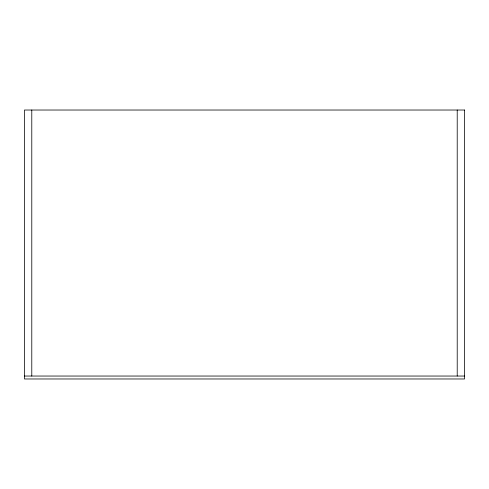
<?xml version="1.0" encoding="UTF-8"?>
<svg xmlns="http://www.w3.org/2000/svg" width="489" height="489" viewBox="0 0 489 489"><rect width="100%" height="100%" fill="white"/><g stroke="black" fill="none" stroke-linecap="round" stroke-linejoin="round"><path stroke-width="0.73" d="M24.45 376.041L464.55 376.041M457.215 110.025L457.215 376.041M31.785 110.025L31.785 376.041M464.55 110.025L24.45 110.025L24.45 378.975L464.55 378.975L464.55 110.025"/></g></svg>
